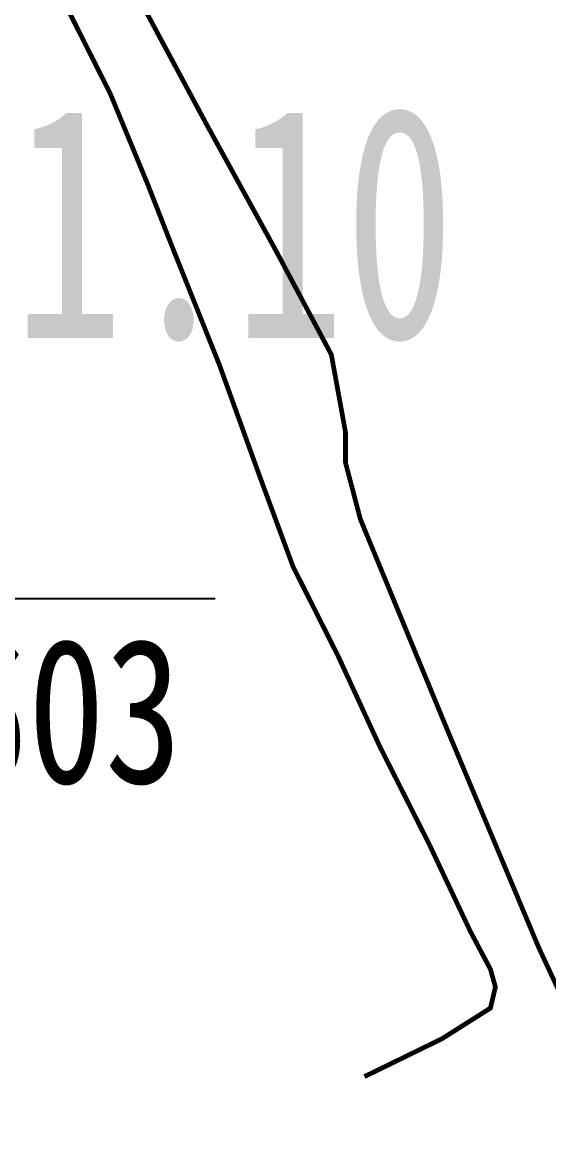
# Model space of a CAD drawing. Header units: millimetres. Extents: x 37412591 to 74834139, y 4258245 to 8527567.
# Drawn here: x 37414604.6 to 37414650, y 4261249.1 to 4261344.6 of the extents above; entities that cross this region are included whole.
import ezdxf
from ezdxf.enums import TextEntityAlignment as Align

# ---------------------------------------------------------------- set-up
doc = ezdxf.new("R2010")
doc.units = ezdxf.units.MM
for name, color, linetype in [('DLSS', 4, 'Continuous'), ('KZD', 1, 'Continuous'), ('PUB_TEXT', 7, 'Continuous')]:
    doc.layers.add(name, color=color, linetype=linetype)
doc.styles.get("Standard").update_dxf_attribs({"font": 'simfang.ttf', "width": 0.6667})
doc.styles.add('样三', font='simfang.ttf', dxfattribs={"width": 0.7})

msp = doc.modelspace()

# ---------------------------------------------------------------- linework, layer by layer
at = {"layer": 'DLSS', "linetype": 'Continuous', "const_width": 0.4, "elevation": 3568.18, "flags": 128}
for points in [[(37414634.128, 4261253.586), (37414640.809, 4261256.852), (37414644.992, 4261259.5), (37414645.424, 4261261.325), (37414644.992, 4261262.862), (37414643.261, 4261266.128), (37414639.702, 4261273.68), (37414635.467, 4261282.057), (37414631.863, 4261289.886), (37414627.966, 4261297.636), (37414625.13, 4261305.322), (37414621.618, 4261315.048), (37414617.374, 4261325.677), (37414615.416, 4261330.686), (37414612.199, 4261338.479), (37414608.602, 4261345.627), (37414604.176, 4261354.031), (37414599.035, 4261363.384), (37414586.748, 4261386.107), (37414572.831, 4261411.987), (37414557.046, 4261440.963), (37414542.406, 4261467.829), (37414525.73, 4261498.509)], [(37414634.137, 4261253.579), (37414640.818, 4261256.846), (37414645, 4261259.493), (37414645.433, 4261261.318), (37414645, 4261262.855), (37414643.27, 4261266.122), (37414639.711, 4261273.673), (37414635.476, 4261282.05), (37414631.871, 4261289.88), (37414627.974, 4261297.629), (37414625.138, 4261305.315), (37414621.627, 4261315.041), (37414617.382, 4261325.67), (37414615.425, 4261330.679), (37414612.208, 4261338.472), (37414608.611, 4261345.62), (37414604.185, 4261354.025), (37414599.044, 4261363.377), (37414586.757, 4261386.1), (37414572.839, 4261411.98), (37414557.055, 4261440.957), (37414542.415, 4261467.822), (37414525.738, 4261498.502)]]:
    msp.add_lwpolyline(points, dxfattribs=at)
at = {"layer": 'DLSS', "linetype": 'Continuous', "elevation": 3568.18, "flags": 128}
for points in [[(37414536.535, 4261496.173, 0.4, 0.4, 0), (37414545.901, 4261478.988, 0.4, 0.4, 0), (37414551.529, 4261468.367, 0.4, 0.4, 0), (37414551.477, 4261465.833, 0.4, 0.4, 0), (37414551.973, 4261463.118, 0.4, 0.4, 0), (37414553.083, 4261460.783, 0.4, 0.4, 0), (37414558.609, 4261451.775, 0.4, 0.4, 0), (37414574.097, 4261423.247, 0.4, 0.4, 0), (37414583.868, 4261404.453, 0.4, 0.4, 0), (37414594.026, 4261386.136, 0.4, 0.4, 0), (37414602.128, 4261370.813, 0.4, 0.4, 0), (37414610.117, 4261355.191, 0.4, 0.4, 0), (37414620.508, 4261335.821, 0.4, 0.4, 0), (37414626.382, 4261325.121, 0.4, 0.4, 0), (37414631.272, 4261315.941, 0.4, 0.4, 0), (37414632.493, 4261309.229, 0.4, 0.4, 0), (37414632.493, 4261306.605, 0.4, 0.4, 0), (37414633.775, 4261301.723, 0.4, 0.4, 0), (37414641.228, 4261283.646, 0.4, 0.4, 0), (37414649.173, 4261264.702, 0.4, 0.4, 0), (37414656.35, 4261249.276, 0.4, 0.4, 0)], [(37414536.544, 4261496.166, 0.4, 0.4, 0), (37414545.91, 4261478.981, 0.4, 0.4, 0), (37414551.538, 4261468.361, 0.4, 0.4, 0), (37414551.485, 4261465.826, 0.4, 0.4, 0), (37414551.982, 4261463.112, 0.4, 0.4, 0), (37414553.092, 4261460.777, 0.4, 0.4, 0), (37414558.617, 4261451.768, 0.4, 0.4, 0), (37414574.106, 4261423.24, 0.4, 0.4, 0), (37414583.877, 4261404.446, 0.4, 0.4, 0), (37414594.035, 4261386.129, 0.4, 0.4, 0), (37414602.137, 4261370.806, 0.4, 0.4, 0), (37414610.125, 4261355.184, 0.4, 0.4, 0), (37414620.517, 4261335.814, 0.4, 0.4, 0), (37414626.39, 4261325.114, 0.4, 0.4, 0), (37414631.28, 4261315.934, 0.4, 0.4, 0), (37414632.501, 4261309.222, 0.4, 0.4, 0), (37414632.501, 4261306.598, 0.4, 0.4, 0), (37414633.784, 4261301.716, 0.4, 0.4, 0), (37414641.236, 4261283.639, 0.4, 0.4, 0), (37414649.181, 4261264.695, 0.4, 0.4, 0), (37414656.359, 4261249.27, 0.4, 0.4, 0)]]:
    msp.add_lwpolyline(points, format="xyseb", dxfattribs=at)
at = {"layer": 'KZD', "color": 1, "linetype": 'Continuous', "lineweight": -3}
msp.add_line((37414561.253, 4261294.871, 2455.061), (37414621.253, 4261294.871, 2455.061), dxfattribs=at)

# ---------------------------------------------------------------- texts
at = {"layer": 'KZD', "color": 1, "linetype": 'Continuous', "lineweight": -3, "width": 0.78}
msp.add_text('1358.603', height=12.5, dxfattribs=at).set_placement((37414591.845, 4261285.078, 2455.061), align=Align.MIDDLE)
at = {"layer": 'PUB_TEXT', "style": '样三', "width": 0.7}
msp.add_text('1.10', height=20, dxfattribs=at).set_placement((37414603.837, 4261317.378, 3681.95))

doc.saveas('drawing.dxf')
